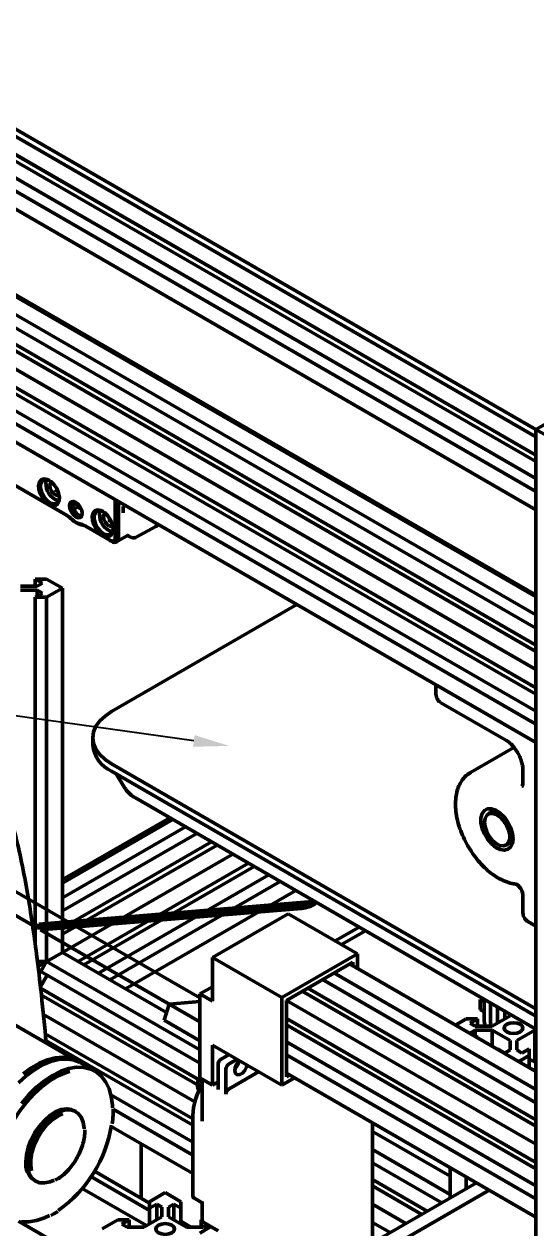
# Model space of a CAD drawing. Header units: millimetres. Extents: x 0 to 2215, y 0 to 863.
# Drawn here: x 1253.4 to 1310.7, y 451.5 to 586.4 of the extents above; entities that cross this region are included whole.
import ezdxf
from ezdxf import colors
from ezdxf.entities.mleader import LeaderData, LeaderLine
from ezdxf.math import Vec2, Vec3

# ---------------------------------------------------------------- set-up
doc = ezdxf.new("R2010")
doc.units = ezdxf.units.MM
doc.layers.add('粗实线层', color=7, linetype='Continuous', lineweight=50)
doc.styles.get("Standard").update_dxf_attribs({"font": ''})
doc.styles.get('Standard').set_extended_font_data('汉仪长仿宋体')

msp = doc.modelspace()

# ---------------------------------------------------------------- linework, layer by layer
at = {"layer": '粗实线层'}
for p, q in [((1183.4, 614.43), (1310.67, 540.95)), ((1183.4, 613.61), (1310.67, 540.13)), ((1183.4, 611.57), (1310.67, 538.09)), ((1184.03, 611.2), (1310.67, 538.09)), ((1184.03, 608.59), (1310.67, 535.48)), ((1185.55, 609.61), (1310.67, 537.38)), ((1183.4, 607.49), (1310.67, 534.01)), ((1183.4, 605.45), (1310.67, 531.97)), ((1190.47, 591.81), (1310.67, 522.42)), ((1190.47, 591.61), (1310.67, 522.21)), ((1188.7, 590.59), (1310.67, 520.17)), ((1185.16, 588.55), (1310.67, 516.09)), ((1188.06, 589.48), (1310.67, 518.7)), ((1183.4, 587.52), (1310.67, 514.05)), ((1187.94, 587.66), (1310.67, 516.8)), ((1183.4, 585.48), (1310.67, 512.01)), ((1184.03, 585.12), (1310.67, 512.01)), ((1185.55, 583.53), (1310.67, 511.3)), ((1184.03, 582.5), (1310.67, 509.39)), ((1183.4, 581.4), (1310.67, 507.92)), ((1183.4, 579.36), (1310.67, 505.88)), ((1310.67, 540.95), (1317.75, 545.03)), ((1312.44, 541.97), (1310.67, 540.95)), ((1310.67, 540.95), (1310.67, 540.13)), ((1310.67, 540.95), (1312.44, 539.93)), ((1310.67, 414.39), (1310.67, 540.95)), ((1310.67, 540.13), (1310.67, 538.09)), ((1246.77, 537.9), (1258.1, 531.36)), ((1258.11, 531.35), (1246.95, 537.79)), ((1256.8, 534.18), (1257.17, 533.96)), ((1263.57, 528.81), (1263.57, 533.08)), ((1310.67, 534.01), (1310.67, 531.97)), ((1258.93, 532.02), (1259.4, 532.29)), ((1263.92, 532.87), (1263.92, 528.81)), ((1264.45, 532.26), (1264.72, 532.41)), ((1264.45, 532.34), (1264.45, 531.61)), ((1264.45, 532.14), (1264.49, 532.16)), ((1259.15, 530.55), (1259.32, 530.45)), ((1262.91, 530.89), (1262.91, 530.57)), ((1268.1, 530.08), (1268.42, 530.27)), ((1260.19, 530.15), (1263.04, 528.51)), ((1263.21, 528.41), (1260.37, 530.05)), ((1263.71, 528.36), (1264.95, 529.07)), ((1264.84, 529.14), (1265.19, 528.94)), ((1265.91, 528.9), (1268.09, 530.07)), ((1254.6, 524.19), (1255.41, 523.72)), ((1255.87, 524.19), (1254.6, 524.19)), ((1254.6, 523.39), (1254.6, 524.19)), ((1255.41, 523.72), (1254.83, 523.39)), ((1257.64, 523.17), (1255.87, 524.19)), ((1254.83, 523.39), (1252.95, 523.39)), ((1252.95, 522.96), (1254.83, 522.96)), ((1255.41, 522.62), (1254.6, 522.15)), ((1254.6, 522.15), (1255.87, 522.15)), ((1254.6, 483.21), (1254.6, 522.15)), ((1254.83, 522.96), (1255.41, 522.62)), ((1254.83, 522.29), (1254.83, 522.96)), ((1255.87, 522.15), (1257.64, 523.17)), ((1255.87, 481.32), (1255.87, 522.15)), ((1257.64, 482.35), (1257.64, 523.17)), ((1263.15, 509.35), (1283.91, 521.33)), ((1310.67, 514.05), (1310.67, 512.01)), ((1299.48, 512.34), (1299.48, 511.3)), ((1310.67, 505.88), (1299.7, 512.22)), ((1300.03, 510.34), (1307.29, 506.15)), ((1310.67, 507.92), (1310.67, 505.88)), ((1261.05, 506.42), (1261.05, 505.6)), ((1308.22, 505.32), (1303.34, 502.51)), ((1310.67, 485.56), (1310.67, 505.88)), ((1227.04, 503.81), (1273.02, 477.27)), ((1310.67, 476.05), (1263.15, 503.48)), ((1310.67, 475.23), (1263.15, 502.67)), ((1263.66, 502.37), (1264.65, 500.77)), ((1309.22, 502.82), (1309.22, 501.35)), ((1227.34, 500.96), (1254.85, 485.08)), ((1265.82, 499.67), (1310.67, 473.77)), ((1305.97, 498.21), (1305.34, 497.85)), ((1269.66, 497.45), (1257.64, 490.51)), ((1270.01, 497.24), (1257.64, 490.1)), ((1271.43, 496.43), (1257.64, 488.47)), ((1272.7, 495.69), (1257.64, 487)), ((1274.35, 494.74), (1257.64, 485.1)), ((1274.96, 494.39), (1257.64, 484.39)), ((1307.34, 494.39), (1307.8, 494.65)), ((1276.73, 493.37), (1254.91, 480.77)), ((1278.5, 492.34), (1259.41, 481.32)), ((1278.5, 492.34), (1259.41, 481.32)), ((1279.12, 491.99), (1260.03, 480.97)), ((1280.76, 491.04), (1261.67, 480.02)), ((1282.04, 490.3), (1262.95, 479.28)), ((1283.8, 489.28), (1264.71, 478.26)), ((1309.22, 488.78), (1309.22, 486.78)), ((1254.85, 485.08), (1284.09, 487.49)), ((1254.99, 485.53), (1285.65, 488.06)), ((1284.44, 487.28), (1255.2, 484.87)), ((1286, 487.85), (1255.34, 485.33)), ((1285.65, 488.06), (1286, 487.85)), ((1274.44, 481.78), (1282.92, 486.68)), ((1282.92, 486.68), (1290.7, 482.19)), ((1309.77, 485.83), (1310.67, 485.31)), ((1254.85, 485.08), (1254.99, 485.53)), ((1255.34, 485.33), (1254.99, 485.53)), ((1255.34, 485.33), (1255.2, 484.87)), ((1255.2, 484.87), (1273.02, 474.59)), ((1290.88, 485.2), (1288.18, 483.64)), ((1291.58, 484.79), (1288.89, 483.24)), ((1259.35, 470.17), (1236.02, 483.64)), ((1255.87, 481.32), (1257.64, 482.35)), ((1257.64, 482.35), (1269.3, 475.62)), ((1274.44, 481.78), (1282.21, 477.29)), ((1274.44, 476.88), (1274.44, 481.78)), ((1282.21, 477.29), (1290.7, 482.19)), ((1290.7, 482.19), (1290.7, 480.56)), ((1254.85, 481.32), (1255.87, 481.32)), ((1255.87, 481.32), (1255.24, 480.22)), ((1255.87, 481.32), (1273.02, 471.43)), ((1282.74, 476.98), (1290.17, 481.27)), ((1310.67, 469.02), (1289.81, 481.07)), ((1290.17, 481.27), (1290.17, 480.86)), ((1255.93, 479.82), (1255.11, 478.39)), ((1255.5, 479.07), (1255.14, 478.86)), ((1255.5, 479.07), (1255.14, 478.86)), ((1255.24, 480.22), (1273.02, 469.96)), ((1310.67, 465.51), (1286.77, 479.31)), ((1310.67, 466.98), (1288.05, 480.05)), ((1255.11, 478.39), (1272.89, 468.13)), ((1273.02, 477.7), (1274.44, 478.51)), ((1273.02, 468.31), (1273.02, 477.7)), ((1273.02, 477.7), (1274.44, 476.88)), ((1310.67, 462.9), (1284.51, 478.01)), ((1310.67, 463.61), (1285.13, 478.36)), ((1255.29, 477.58), (1272.76, 467.5)), ((1269.03, 474.75), (1269.59, 476.57)), ((1273.02, 476.85), (1269.59, 476.57)), ((1269.59, 476.57), (1273.02, 474.59)), ((1282.21, 467.49), (1282.21, 477.29)), ((1282.74, 468.41), (1282.74, 476.98)), ((1310.67, 460.86), (1282.74, 476.98)), ((1304.69, 477.22), (1304.44, 477.08)), ((1304.88, 476.82), (1304.44, 477.08)), ((1304.44, 477.08), (1304.44, 475.95)), ((1304.88, 474.88), (1304.88, 477.12)), ((1305.59, 476.71), (1305.59, 474.47)), ((1306.39, 476.24), (1306.39, 476.2)), ((1255.51, 475.41), (1272.47, 465.62)), ((1273.02, 475.79), (1273, 475.73)), ((1310.67, 458.82), (1282.74, 474.94)), ((1310.67, 458.82), (1282.74, 474.94)), ((1302.85, 474.9), (1301.68, 474.22)), ((1304.13, 474.9), (1302.85, 474.9)), ((1303.31, 474.43), (1304.13, 474.9)), ((1304.13, 474.09), (1304.13, 474.9)), ((1304.88, 475.7), (1304.44, 475.95)), ((1307.78, 475.25), (1305.77, 474.09)), ((1306.39, 476.2), (1306.42, 476.22)), ((1306.39, 474.45), (1306.39, 476.2)), ((1307.2, 474.92), (1307.2, 475.78)), ((1307.78, 475.44), (1307.78, 475.25)), ((1269.03, 474.75), (1273.02, 472.44)), ((1310.67, 458.11), (1282.74, 474.23)), ((1303.89, 474.09), (1303.31, 474.43)), ((1303.31, 473.33), (1303.89, 473.66)), ((1305.77, 474.09), (1303.89, 474.09)), ((1303.89, 473.66), (1305.77, 473.66)), ((1303.89, 472.99), (1303.89, 473.66)), ((1305.77, 473.66), (1307.78, 472.5)), ((1305.77, 471.85), (1305.77, 473.66)), ((1308.53, 472.5), (1310.54, 473.66)), ((1310.54, 473.66), (1310.67, 473.66)), ((1310.54, 470.08), (1310.54, 473.66)), ((1255.73, 473.25), (1272.24, 463.71)), ((1255.73, 473.25), (1272.24, 463.71)), ((1255.8, 472.49), (1272.24, 463)), ((1255.83, 472.22), (1255.83, 472.2)), ((1310.67, 456.21), (1282.74, 472.33)), ((1304.13, 472.86), (1303.31, 473.33)), ((1304.04, 472.86), (1304.13, 472.86)), ((1304.13, 472.81), (1304.13, 472.86)), ((1307.78, 472.5), (1307.78, 471.42)), ((1308.53, 471.42), (1308.53, 472.5)), ((1274.44, 471.98), (1282.21, 467.49)), ((1274.44, 467.49), (1274.44, 471.98)), ((1275.43, 470.38), (1276.31, 470.9)), ((1310.67, 454.74), (1282.74, 470.86)), ((1306.39, 471.55), (1306.39, 471.5)), ((1307.2, 471.08), (1306.39, 471.55)), ((1307.78, 471.42), (1307.2, 471.08)), ((1309.11, 471.08), (1308.53, 471.42)), ((1309.92, 471.55), (1309.11, 471.08)), ((1309.92, 470.82), (1309.92, 471.55)), ((1259.7, 469.97), (1259.35, 470.17)), ((1261.3, 469.05), (1259.7, 469.97)), ((1275.07, 469.77), (1275.07, 466.98)), ((1276.31, 469.87), (1277.2, 470.39)), ((1277.37, 470.14), (1277.37, 470.29)), ((1308.75, 470.14), (1309.92, 470.82)), ((1309.92, 469.46), (1309.92, 470.82)), ((1310.67, 470.01), (1310.23, 470.26)), ((1273.02, 468.31), (1274.44, 467.49)), ((1275.96, 466.46), (1275.96, 469.26)), ((1276.31, 467.08), (1279.62, 468.99)), ((1283.63, 468.31), (1282.21, 467.49)), ((1310.67, 452.7), (1282.74, 468.82)), ((1283.1, 468.62), (1282.74, 468.41)), ((1272.82, 467.6), (1273.19, 467.39)), ((1272.82, 467.19), (1272.88, 467.23)), ((1272.82, 467.19), (1273.03, 467.07)), ((1272.95, 468.05), (1273.3, 467.85)), ((1272.95, 468.05), (1272.99, 468.05)), ((1273.3, 468), (1273.3, 463.44)), ((1275.07, 467.86), (1274.44, 467.49)), ((1263.08, 466.39), (1272.24, 461.1)), ((1259.15, 464.51), (1258.97, 464.62)), ((1263.32, 464.78), (1272.24, 459.63)), ((1263.12, 462.85), (1272.24, 457.59)), ((1272.24, 464.06), (1272.24, 455.07)), ((1292.37, 449.4), (1292.37, 463.26)), ((1292.37, 462.3), (1301.09, 457.27)), ((1266.48, 460.91), (1266.48, 454.79)), ((1292.37, 460.26), (1301.09, 455.22)), ((1310.67, 458.82), (1310.67, 460.86)), ((1292.37, 458.79), (1300.15, 454.3)), ((1267.39, 454.27), (1261.22, 457.83)), ((1301.09, 454.84), (1301.09, 458.23)), ((1254.47, 456.82), (1254.65, 456.72)), ((1256.85, 456.84), (1256.95, 456.89)), ((1256.95, 456.89), (1257.02, 456.93)), ((1267.39, 453.45), (1260.84, 457.23)), ((1292.37, 456.89), (1298.5, 453.35)), ((1304.02, 456.53), (1292.37, 449.8)), ((1292.37, 456.18), (1297.88, 452.99)), ((1302.85, 455.86), (1302.85, 457.21)), ((1267.07, 451.75), (1259.86, 455.91)), ((1269.15, 455.44), (1267.39, 454.42)), ((1270.92, 454.42), (1269.15, 455.44)), ((1272.35, 454.84), (1273.3, 454.29)), ((1305.44, 455.72), (1289.66, 446.61)), ((1310.67, 452.7), (1310.67, 454.74)), ((1256.67, 453.05), (1257.13, 453.33)), ((1267.39, 454.42), (1267.39, 453.69)), ((1267.39, 453.69), (1268.2, 454.16)), ((1267.39, 451.93), (1267.39, 453.69)), ((1268.2, 454.16), (1268.78, 453.82)), ((1268.2, 452.4), (1268.2, 454.16)), ((1268.78, 453.82), (1268.78, 452.74)), ((1269.53, 453.82), (1270.11, 454.16)), ((1269.53, 452.74), (1269.53, 453.82)), ((1270.11, 454.16), (1270.92, 453.69)), ((1270.11, 452.4), (1270.11, 454.16)), ((1270.92, 453.69), (1270.92, 454.42)), ((1270.92, 451.93), (1270.92, 453.69)), ((1273.3, 454.46), (1273.3, 452.36)), ((1292.37, 454.14), (1296.12, 451.97)), ((1262.08, 446.83), (1252.72, 452.24)), ((1256.33, 452.88), (1256.59, 453.01)), ((1256.59, 453.01), (1256.67, 453.05)), ((1263.85, 452.38), (1262.08, 451.36)), ((1265.12, 452.38), (1263.85, 452.38)), ((1264.31, 451.91), (1265.12, 452.38)), ((1265.12, 451.58), (1265.12, 452.38)), ((1268.78, 452.74), (1266.77, 451.58)), ((1271.54, 451.58), (1269.53, 452.74)), ((1272.04, 451.58), (1270.92, 452.23)), ((1273.18, 452.38), (1273.31, 452.31)), ((1273.3, 452.38), (1273.18, 452.38)), ((1273.18, 451.58), (1273.18, 452.38)), ((1273.41, 452.13), (1275.07, 451.17)), ((1292.37, 452.09), (1294.35, 450.95)), ((1292.37, 452.09), (1294.35, 450.95)), ((1264.89, 451.58), (1264.31, 451.91)), ((1266.77, 451.58), (1264.89, 451.58)), ((1273.42, 451.58), (1271.54, 451.58)), ((1273.02, 450.9), (1274.28, 451.63)), ((1273.89, 451.85), (1273.42, 451.58))]:
    msp.add_line(p, q, dxfattribs=at)
at = {"layer": '粗实线层', "flags": 128}
for points in [[(1256.14, 532.57), (1256.52, 532.42), (1256.86, 532.44), (1257.12, 532.62), (1257.27, 532.93), (1257.31, 533.36), (1257.21, 533.84), (1257, 534.33), (1256.7, 534.78), (1256.33, 535.13), (1255.95, 535.36), (1255.59, 535.42), (1255.28, 535.32), (1255.07, 535.07), (1254.98, 534.7), (1255.01, 534.24), (1255.17, 533.74), (1255.43, 533.27), (1255.76, 532.86), (1256.14, 532.57)], [(1256.25, 532.75), (1255.89, 533.04), (1255.57, 533.43), (1255.33, 533.9), (1255.2, 534.37), (1255.2, 534.79), (1255.33, 535.12), (1255.57, 535.31), (1255.89, 535.34), (1256.2, 535.23)], [(1256.85, 533.63), (1256.62, 533.82), (1256.42, 534.08), (1256.29, 534.38), (1256.25, 534.67), (1256.29, 534.91), (1256.42, 535.06), (1256.42, 535.06)], [(1257.31, 533.31), (1257.29, 533.16), (1257.17, 532.83), (1256.93, 532.65), (1256.61, 532.62), (1256.25, 532.75)], [(1257.27, 533.59), (1257.08, 533.55), (1256.85, 533.63)], [(1256.85, 533.1), (1257.21, 532.96), (1257.24, 532.96)], [(1259.15, 531.16), (1259.42, 531.07), (1259.65, 531.11), (1259.8, 531.29), (1259.85, 531.57), (1259.8, 531.91), (1259.65, 532.27), (1259.42, 532.58), (1259.15, 532.79), (1258.88, 532.89), (1258.65, 532.84), (1258.49, 532.67), (1258.44, 532.39), (1258.49, 532.04), (1258.65, 531.69), (1258.88, 531.38), (1259.15, 531.16)], [(1262.15, 529.1), (1262.53, 528.95), (1262.87, 528.97), (1263.13, 529.15), (1263.28, 529.46), (1263.32, 529.89), (1263.22, 530.37), (1263.01, 530.86), (1262.71, 531.31), (1262.34, 531.66), (1261.96, 531.89), (1261.6, 531.95), (1261.29, 531.85), (1261.08, 531.6), (1260.99, 531.23), (1261.02, 530.77), (1261.18, 530.27), (1261.44, 529.8), (1261.77, 529.39), (1262.15, 529.1)], [(1262.26, 529.28), (1261.9, 529.57), (1261.58, 529.96), (1261.34, 530.43), (1261.21, 530.9), (1261.21, 531.32), (1261.34, 531.65), (1261.58, 531.84), (1261.9, 531.87), (1262.21, 531.76)], [(1262.86, 530.16), (1262.63, 530.35), (1262.43, 530.61), (1262.3, 530.91), (1262.26, 531.2), (1262.3, 531.44), (1262.43, 531.59), (1262.43, 531.59)], [(1259.5, 531.36), (1259.77, 531.27), (1259.79, 531.27)], [(1263.32, 529.84), (1263.3, 529.69), (1263.18, 529.36), (1262.94, 529.18), (1262.62, 529.15), (1262.26, 529.28)], [(1263.28, 530.12), (1263.09, 530.08), (1262.86, 530.16)], [(1262.86, 529.63), (1263.22, 529.49), (1263.25, 529.49)], [(1263.15, 503.48), (1262.42, 503.98), (1261.83, 504.53), (1261.4, 505.13), (1261.14, 505.77), (1261.05, 506.42), (1261.14, 507.07), (1261.4, 507.7), (1261.83, 508.3), (1262.42, 508.85), (1263.15, 509.35)], [(1308.11, 495.1), (1308.04, 495.7), (1307.85, 496.33), (1307.54, 496.95), (1307.14, 497.51), (1306.68, 497.97), (1306.19, 498.29), (1305.7, 498.45), (1305.27, 498.44), (1304.91, 498.26), (1304.65, 497.92), (1304.52, 497.45), (1304.52, 496.89), (1304.65, 496.26), (1304.91, 495.63), (1305.27, 495.04), (1305.7, 494.53), (1306.19, 494.13), (1306.68, 493.89), (1307.14, 493.81), (1307.54, 493.91), (1307.85, 494.17), (1308.04, 494.57), (1308.11, 495.1)], [(1306.66, 497.53), (1306.24, 497.81), (1305.83, 497.94), (1305.47, 497.91), (1305.18, 497.72), (1304.99, 497.38), (1304.93, 496.94), (1304.99, 496.42), (1305.17, 495.88), (1305.46, 495.36), (1305.82, 494.9), (1306.23, 494.55), (1306.65, 494.35), (1307.05, 494.3), (1307.38, 494.41), (1307.62, 494.67), (1307.74, 495.06), (1307.74, 495.55), (1307.62, 496.09), (1307.38, 496.63), (1307.05, 497.12), (1306.66, 497.53)], [(1273.02, 475.64), (1273, 475.7), (1273.02, 475.76)], [(1273.02, 475.76), (1273, 475.7), (1273.02, 475.64)], [(1308.9, 473.45), (1309.13, 473.65), (1309.21, 473.88), (1309.13, 474.11), (1308.9, 474.31), (1308.56, 474.44), (1308.16, 474.48), (1307.75, 474.44), (1307.41, 474.31), (1307.19, 474.11), (1307.11, 473.88), (1307.19, 473.65), (1307.41, 473.45), (1307.75, 473.32), (1308.16, 473.27), (1308.56, 473.32), (1308.9, 473.45)], [(1259.7, 469.97), (1259.54, 470.05), (1258.83, 470.31), (1258.05, 470.41), (1257.2, 470.35), (1256.32, 470.12), (1255.41, 469.74), (1254.5, 469.21), (1253.59, 468.54), (1252.71, 467.75)], [(1252.71, 467.75), (1253.59, 468.54), (1254.5, 469.21), (1255.41, 469.74), (1256.32, 470.12), (1257.2, 470.35), (1258.05, 470.41), (1258.83, 470.31), (1259.54, 470.05), (1259.7, 469.97)], [(1259.35, 470.17), (1259.19, 470.26), (1258.47, 470.52), (1257.69, 470.61), (1256.85, 470.55), (1255.97, 470.33), (1255.06, 469.95), (1254.14, 469.42), (1253.23, 468.75)], [(1259.35, 470.17), (1259.19, 470.26), (1258.47, 470.52), (1257.69, 470.61), (1256.85, 470.55), (1255.97, 470.33), (1255.06, 469.95), (1254.14, 469.42), (1253.23, 468.75)], [(1278.33, 469.73), (1278.27, 469.5), (1278.07, 469.13), (1277.8, 468.84), (1277.51, 468.67), (1277.24, 468.65), (1277.04, 468.79), (1276.95, 469.07), (1276.98, 469.42), (1277.13, 469.8), (1277.37, 470.14), (1277.37, 470.14)], [(1309.92, 470.33), (1309.98, 470.33), (1310.23, 470.26)], [(1258.48, 469.01), (1258.08, 468.89), (1257.18, 468.52), (1256.27, 467.99), (1255.36, 467.32), (1254.49, 466.52), (1253.65, 465.61), (1252.88, 464.61), (1252.18, 463.53), (1251.57, 462.39), (1251.06, 461.22), (1250.66, 460.05), (1250.38, 458.88), (1250.22, 457.75), (1250.19, 456.68), (1250.28, 455.69), (1250.29, 455.62)], [(1253.06, 465.43), (1253.87, 466.39), (1254.73, 467.24), (1255.63, 467.98), (1256.55, 468.58), (1257.46, 469.03), (1258.36, 469.34), (1259.22, 469.48), (1260.04, 469.46), (1260.78, 469.28), (1261.46, 468.95), (1262.03, 468.46), (1262.51, 467.83), (1262.88, 467.07), (1263.12, 466.2), (1263.25, 465.22), (1263.26, 464.93)], [(1273.32, 468.13), (1273.31, 468.08), (1273.3, 468)], [(1253.54, 458.88), (1253.61, 459.66), (1253.8, 460.48), (1254.11, 461.31), (1254.53, 462.12), (1255.04, 462.86), (1255.62, 463.53), (1256.24, 464.07), (1256.88, 464.48), (1257.52, 464.74), (1258.12, 464.83), (1258.67, 464.75), (1258.97, 464.62)], [(1256.72, 456.84), (1256.26, 456.65), (1255.64, 456.52), (1255.08, 456.55), (1254.59, 456.75), (1254.2, 457.11), (1253.92, 457.62), (1253.75, 458.24), (1253.72, 458.97), (1253.82, 459.76), (1254.04, 460.59), (1254.38, 461.41), (1254.83, 462.21), (1255.35, 462.94), (1255.95, 463.57), (1256.58, 464.09), (1257.22, 464.46), (1257.85, 464.67), (1258.44, 464.72), (1258.97, 464.6), (1259.42, 464.32), (1259.76, 463.88), (1259.98, 463.32), (1260.08, 462.64), (1260.08, 462.6)], [(1257.68, 464.26), (1257.08, 463.98), (1256.45, 463.55), (1255.85, 462.98), (1255.31, 462.3), (1254.84, 461.55), (1254.47, 460.75), (1254.22, 459.94), (1254.09, 459.15), (1254.09, 458.43), (1254.19, 457.86)], [(1256.2, 452.87), (1255.63, 452.61), (1254.73, 452.3), (1253.87, 452.16), (1253.06, 452.18)], [(1269.9, 450.93), (1270.12, 451.13), (1270.2, 451.36), (1270.12, 451.59), (1269.9, 451.79), (1269.56, 451.92), (1269.15, 451.97), (1268.75, 451.92), (1268.41, 451.79), (1268.18, 451.59), (1268.1, 451.36), (1268.18, 451.13), (1268.41, 450.93), (1268.75, 450.8), (1269.15, 450.76), (1269.56, 450.8), (1269.9, 450.93)]]:
    msp.add_lwpolyline(points, dxfattribs=at)
at = {"layer": '粗实线层'}
for centre, radius, start, end in [((1257.83, 534.87), 2.03, 166.6206, 240.9359), ((1260.09, 532.51), 1.29, 163.1197, 242.7077), ((1260.98, 533.82), 2.2, 205.8798, 236.7234), ((1263.84, 531.4), 2.03, 166.6206, 240.9359), ((1256.45, 528.56), 3.24, 45.1599, 59.4695), ((1259.93, 531.98), 1.63, 223.2291, 256.7763), ((1260.08, 531.72), 1.48, 239.4303, 258.7366), ((1259.18, 528.45), 1.98, 59.1288, 79.0478), ((1259.45, 528.5), 1.8, 59.1288, 79.0478), ((1263.24, 528.76), 0.328, 230.7967, 9.214), ((1263.49, 528.74), 0.437, 230.7967, 9.214), ((1264.61, 505.94), 3.58, 185.3944, 245.9257), ((1306.07, 497.36), 0.852, 59.9832, 143.1315), ((1307.24, 495.31), 0.866, 291.7856, 0.3255), ((1283.69, 490.98), 3.52, 276.5836, 303.807), ((1284.04, 490.78), 3.52, 276.5836, 303.807), ((1307.45, 474.93), 2.57, 181.0953, 198.998), ((1306.87, 474.5), 1.28, 181.0668, 198.3946), ((1275.84, 469.74), 0.768, 122.6055, 177.3945), ((1276.72, 469.23), 0.768, 122.6055, 177.3945), ((1275.84, 470.6), 1.65, 313.5188, 347.5268), ((1276.23, 470.54), 1.22, 312.4168, 346.8001), ((1274.29, 467.56), 1.52, 146.4628, 201.3557), ((1279.66, 463.75), 7.42, 148.8903, 177.6434), ((1274.87, 467.3), 2.07, 158.4968, 171.6401), ((1273.58, 467.3), 0.767, 188.316, 213.8271), ((1276.72, 466.43), 0.768, 122.6055, 177.3945), ((1248.78, 465.33), 14.55, 305.1637, 350.8025), ((1255.78, 458.65), 2.25, 174.2015, 234.4863), ((1272.49, 455.05), 0.246, 173.7012, 234.9867), ((1273.54, 452.33), 0.24, 172.7442, 235.9436)]:
    msp.add_arc(centre, radius, start, end, dxfattribs=at)
for centre, major_axis, ratio, start_param, end_param in [((1262.98, 530.85), (-0.0504, 0.0873), 0.573012, 5.501665, 7.064865), ((1267.6, 530.94), (-0.5, 0.866), 0.577206, 3.124143, 3.697707), ((1267.6, 530.94), (-0.5, 0.866), 0.577206, 3.159042, 3.697707)]:
    msp.add_ellipse(centre, major_axis=major_axis, ratio=ratio, start_param=start_param, end_param=end_param, dxfattribs=at)
for points, knots in [([(1265.19, 528.94), (1265.29, 528.89), (1265.46, 528.82), (1265.72, 528.82), (1265.85, 528.87), (1265.92, 528.9)], [0, 0, 0, 0, 0.414838, 0.687932, 1, 1, 1, 1]), ([(1299.48, 511.3), (1299.49, 511.2), (1299.51, 510.99), (1299.66, 510.68), (1299.85, 510.46), (1299.99, 510.37), (1300.03, 510.34)], [0, 0, 0, 0, 0.256853, 0.556937, 0.877489, 1, 1, 1, 1]), ([(1255.83, 472.22), (1255.65, 474.03), (1255.33, 477.37), (1254.81, 481.79), (1254.29, 485.57), (1253.74, 489), (1253.1, 492.43), (1252.35, 495.73), (1251.62, 498.36), (1250.94, 500.35), (1250.35, 501.84), (1249.7, 503.21), (1248.97, 504.45), (1248.19, 505.48), (1247.3, 506.34), (1246.32, 506.96), (1245.2, 507.31), (1244.03, 507.32), (1243.1, 507.08), (1242.33, 506.73), (1241.7, 506.35), (1240.97, 505.8), (1240.15, 505.04), (1239.25, 504.02), (1238.25, 502.71), (1237.19, 501.07), (1236.4, 499.75), (1235.99, 498.96), (1235.93, 498.84)], [0, 0, 0, 0, 0.105369, 0.194293, 0.261199, 0.331116, 0.402634, 0.473008, 0.539858, 0.57523, 0.608405, 0.64479, 0.674727, 0.704658, 0.732334, 0.758373, 0.783605, 0.805769, 0.827635, 0.839005, 0.851737, 0.866896, 0.884709, 0.905671, 0.930447, 0.959737, 0.994211, 1, 1, 1, 1]), ([(1307.29, 506.15), (1307.36, 506.11), (1307.56, 505.99), (1307.91, 505.69), (1308.3, 505.25), (1308.66, 504.72), (1308.94, 504.15), (1309.13, 503.58), (1309.21, 503.13), (1309.22, 502.9), (1309.22, 502.82)], [0, 0, 0, 0, 0.0724865, 0.2126889, 0.3549922, 0.4990161, 0.6437406, 0.7878312, 0.9299732, 1, 1, 1, 1]), ([(1303.4, 502.52), (1303.25, 502.44), (1302.91, 502.24), (1302.48, 501.78), (1302.11, 501.19), (1301.84, 500.5), (1301.69, 499.71), (1301.65, 498.84), (1301.73, 497.91), (1301.93, 496.95), (1302.24, 495.98), (1302.65, 495.02), (1303.15, 494.09), (1303.73, 493.22), (1304.38, 492.41), (1305.08, 491.69), (1305.83, 491.08), (1306.61, 490.59), (1307.4, 490.23), (1308.01, 490.06), (1308.35, 490.02), (1308.43, 490.01)], [0, 0, 0, 0, 0.039031, 0.090407, 0.142152, 0.195239, 0.249923, 0.305787, 0.362185, 0.418595, 0.474865, 0.531003, 0.587068, 0.643142, 0.699291, 0.755599, 0.812154, 0.869025, 0.926207, 0.983405, 1, 1, 1, 1]), ([(1264.67, 500.76), (1264.71, 500.69), (1264.86, 500.44), (1265.23, 500.05), (1265.61, 499.8), (1265.82, 499.67)], [0, 0, 0, 0, 0.153315, 0.539512, 1, 1, 1, 1]), ([(1309.22, 501.35), (1309.22, 501.3), (1309.21, 501.15), (1309.16, 501), (1309.13, 500.97), (1309.13, 500.97), (1309.12, 500.97)], [0, 0, 0, 0, 0.17319, 0.500164, 0.838488, 1, 1, 1, 1]), ([(1308.43, 490.01), (1308.43, 490.01), (1308.44, 490.01), (1308.54, 489.97), (1308.69, 489.86), (1308.86, 489.68), (1309.03, 489.43), (1309.15, 489.17), (1309.21, 488.93), (1309.22, 488.83), (1309.22, 488.78)], [0, 0, 0, 0, 0.086018, 0.209328, 0.330699, 0.462587, 0.606716, 0.757425, 0.890916, 1, 1, 1, 1]), ([(1309.22, 486.78), (1309.23, 486.69), (1309.24, 486.47), (1309.4, 486.16), (1309.59, 485.94), (1309.73, 485.85), (1309.77, 485.83)], [0, 0, 0, 0, 0.256853, 0.556937, 0.877489, 1, 1, 1, 1]), ([(1263.22, 463.16), (1263.26, 463.47), (1263.34, 464.04), (1263.33, 464.58), (1263.32, 464.83)], [0, 0, 0, 0, 0.527654, 1, 1, 1, 1]), ([(1259.41, 459.58), (1259.41, 459.58), (1259.56, 459.83), (1259.77, 460.35), (1260.01, 461.12), (1260.15, 461.85), (1260.15, 462.29), (1260.14, 462.49)], [0, 0, 0, 0, 0.0016934, 0.2594373, 0.517496, 0.7761883, 1, 1, 1, 1]), ([(1257.02, 456.93), (1257.13, 456.99), (1257.44, 457.18), (1257.94, 457.59), (1258.5, 458.18), (1259, 458.85), (1259.28, 459.34), (1259.41, 459.58)], [0, 0, 0, 0, 0.1169905, 0.3384662, 0.5597399, 0.7806773, 1, 1, 1, 1])]:
    msp.add_open_spline(points, degree=3, knots=knots, dxfattribs=at)

# ---------------------------------------------------------------- leaders
ml = msp.add_multileader_mtext('Standard', dxfattribs=at)
ml.set_content('14', color=256)
ml.set_leader_properties()
ml.build(insert=Vec2(0, 0))
ml.multileader.update_dxf_attribs({"text_right_attachment_type": 6, "dogleg_length": 0.36})
ctx = ml.context
ctx.base_point, ctx.char_height, ctx.plane_origin = Vec3(1109.1, 539.99), 20, Vec3(1276.33, 505.5)
ctx.right_attachment, ctx.text_align_type = 6, 2
notes = []
notes.append((ctx, [(0, (1, 1, 0), (1129.68, 525.99), (-1, 0), 0.36, [(0, [(1276.33, 505.5)], 0, [])])]))
ctx.mtext.insert, ctx.mtext.alignment, ctx.mtext.flow_direction = Vec3(1127.32, 549.99), 3, 5
for ctx, leaders in notes:
    for number, flags, end, landing, length, lines in leaders:
        leader = LeaderData()
        leader.index, (leader.has_last_leader_line, leader.has_dogleg_vector, leader.attachment_direction) = number, flags
        leader.last_leader_point, leader.dogleg_vector, leader.dogleg_length = Vec3(end), Vec3(landing), length
        for number, points, colour, breaks in lines:
            line = LeaderLine()
            line.index, line.vertices, line.color, line.breaks = number, Vec3.list(points), colors.encode_raw_color(colour), breaks
            leader.lines.append(line)
        ctx.leaders.append(leader)

doc.saveas('drawing.dxf')
